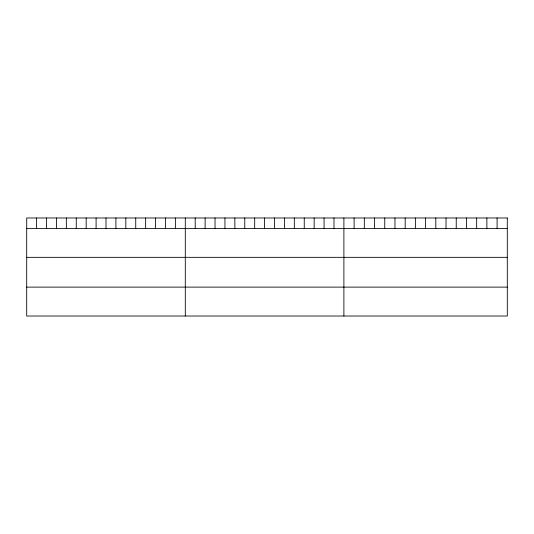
<?xml version="1.0" encoding="UTF-8"?>
<svg xmlns="http://www.w3.org/2000/svg" width="534" height="534" viewBox="0 0 534 534"><rect width="100%" height="100%" fill="white"/><g stroke="black" fill="none" stroke-linecap="round" stroke-linejoin="round"><path stroke-width="0.8" d="M26.7 228.432L507.3 228.432M26.7 257.335L507.3 257.335M26.7 287.118L507.3 287.118M497.087 217.979L497.087 228.432M486.874 217.979L486.874 228.432M476.662 217.979L476.662 228.432M466.449 217.979L466.449 228.432M456.236 217.979L456.236 228.432M446.024 217.979L446.024 228.432M435.811 217.979L435.811 228.432M425.598 217.979L425.598 228.432M415.385 217.979L415.385 228.432M405.173 217.979L405.173 228.432M394.96 217.979L394.96 228.432M384.747 217.979L384.747 228.432M374.534 217.979L374.534 228.432M364.321 217.979L364.321 228.432M354.109 217.979L354.109 228.432M343.896 217.979L343.896 316.021M333.984 217.979L333.984 228.432M324.071 217.979L324.071 228.432M314.159 217.979L314.159 228.432M304.247 217.979L304.247 228.432M294.334 217.979L294.334 228.432M284.422 217.979L284.422 228.432M274.509 217.979L274.509 228.432M264.597 217.979L264.597 228.432M254.685 217.979L254.685 228.432M244.772 217.979L244.772 228.432M234.86 217.979L234.86 228.432M224.947 217.979L224.947 228.432M215.035 217.979L215.035 228.432M205.123 217.979L205.123 228.432M195.21 217.979L195.21 228.432M185.298 217.979L185.298 316.021M175.386 217.979L175.386 228.432M165.473 217.979L165.473 228.432M155.561 217.979L155.561 228.432M145.648 217.979L145.648 228.432M135.736 217.979L135.736 228.432M125.824 217.979L125.824 228.432M115.911 217.979L115.911 228.432M105.999 217.979L105.999 228.432M96.087 217.979L96.087 228.432M86.174 217.979L86.174 228.432M76.262 217.979L76.262 228.432M66.35 217.979L66.35 228.432M56.437 217.979L56.437 228.432M46.525 217.979L46.525 228.432M36.612 217.979L36.612 228.432M507.3 217.979L26.7 217.979L26.7 316.021L507.3 316.021L507.3 217.979"/></g></svg>
